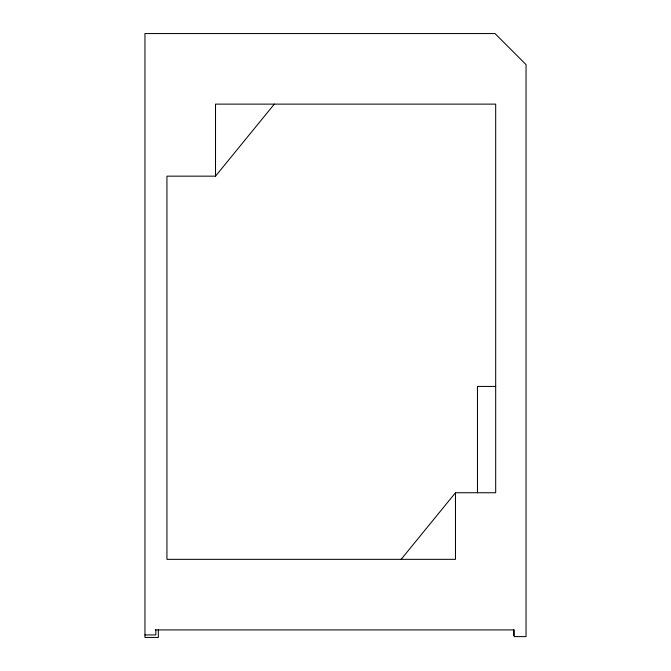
<?xml version="1.0" encoding="UTF-8"?>
<svg xmlns="http://www.w3.org/2000/svg" width="671" height="671" viewBox="0 0 671 671"><rect width="100%" height="100%" fill="white"/><g stroke="black" fill="none" stroke-linecap="round" stroke-linejoin="round"><path stroke-width="1.01" d="M215.517 176.163L215.517 104.122L495.684 104.122L495.684 492.74L455.483 492.74L455.483 559.337L166.936 559.337L166.936 176.163L215.517 176.163L274.305 104.122M401.141 559.337L455.483 492.74M495.684 386.429L477.467 386.429L477.467 492.74M155.261 629.91L514.322 629.91L514.322 636.611L526.047 636.611L526.047 64.609L494.988 33.55L144.953 33.55L144.953 637.45L158.348 637.45L158.348 629.91M144.953 634.934L155.84 634.934L155.84 629.91M513.491 629.91L513.491 635.773"/></g></svg>
